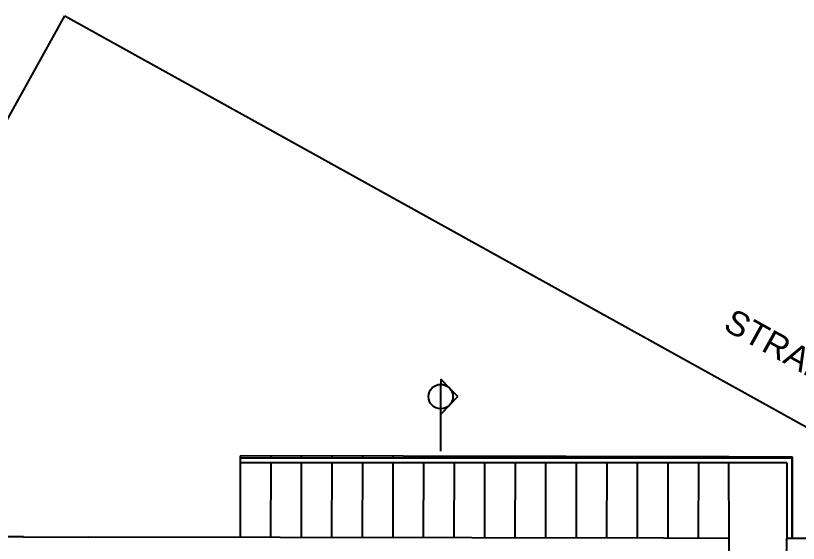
# Model space of a CAD drawing. Header units: millimetres. Extents: x 1116 to 6757, y -1736 to 5159.
# Drawn here: x 3165 to 4127, y 4511 to 5159 of the extents above; entities that cross this region are included whole.
import ezdxf

# ---------------------------------------------------------------- set-up
doc = ezdxf.new("R2010")
doc.units = ezdxf.units.MM
for name, color, linetype in [('A-FLOOR-STRS', 3, 'Continuous'), ('A-GLAZ-FULL', 4, 'Continuous'), ('A-WALL-FULL-EXTR', 1, 'Continuous'), ('QUOTE', 5, 'Continuous')]:
    doc.layers.add(name, color=color, linetype=linetype)
doc.styles.get("Standard").update_dxf_attribs({"font": 'arial.ttf'})

msp = doc.modelspace()

# ---------------------------------------------------------------- linework, layer by layer
at = {"layer": 'A-FLOOR-STRS'}
for p, q in [((3440.686, 4618.269), (3440.488, 4518.271)), ((4112.924, 4609.95), (3440.67, 4609.95)), ((3440.681, 4615.95), (4118.924, 4615.95)), ((4041.645, 4617.08), (3440.686, 4618.256)), ((3478.23, 4609.95), (3478.048, 4518.197)), ((3478.246, 4618.195), (3478.241, 4615.95)), ((3515.79, 4609.95), (3515.608, 4518.111)), ((3515.806, 4618.109), (3515.802, 4615.95)), ((3553.35, 4609.95), (3553.168, 4518.048)), ((3553.366, 4618.046), (3553.362, 4615.95)), ((3590.91, 4609.95), (3590.728, 4517.974)), ((3590.926, 4617.972), (3590.922, 4615.95)), ((3628.47, 4609.95), (3628.288, 4517.891)), ((3628.486, 4617.889), (3628.482, 4615.95)), ((3666.03, 4609.95), (3665.848, 4517.825)), ((3666.046, 4617.823), (3666.042, 4615.95)), ((3703.59, 4609.95), (3703.408, 4517.751)), ((3703.605, 4617.749), (3703.602, 4615.95)), ((3741.15, 4609.95), (3740.967, 4517.676)), ((3741.165, 4617.674), (3741.162, 4615.95)), ((3778.71, 4609.95), (3778.527, 4517.602)), ((3778.725, 4617.6), (3778.722, 4615.95)), ((3816.27, 4609.95), (3816.087, 4517.528)), ((3816.285, 4617.526), (3816.282, 4615.95)), ((3853.83, 4609.95), (3853.647, 4517.453)), ((3853.845, 4617.451), (3853.842, 4615.95)), ((3891.39, 4609.95), (3891.207, 4517.379)), ((3891.405, 4617.377), (3891.402, 4615.95)), ((3928.95, 4609.95), (3928.767, 4517.305)), ((3928.95, 4609.95), (3928.767, 4517.305)), ((3928.965, 4617.302), (3928.962, 4615.95)), ((3928.965, 4617.302), (3928.962, 4615.95)), ((3966.511, 4609.95), (3966.327, 4517.156)), ((3966.525, 4617.154), (3966.522, 4615.95)), ((4004.071, 4609.95), (4003.887, 4517.156)), ((4004.085, 4617.154), (4004.082, 4615.95)), ((4119.924, 4616.933), (4041.645, 4617.08)), ((4041.648, 4615.95), (4041.645, 4617.08)), ((4041.915, 4517.081), (4041.664, 4609.95)), ((4112.924, 4609.933), (4112.924, 4516.925)), ((4118.924, 4615.933), (4118.924, 4516.925)), ((4119.924, 4516.923), (4119.924, 4616.933))]:
    msp.add_line(p, q, dxfattribs=at)
at = {"layer": 'A-WALL-FULL-EXTR'}
for p, q in [((2870.419, 4519.4), (3225.045, 5159.161)), ((3225.045, 5159.161), (4384.612, 4516.402)), ((3174.138, 4518.798), (2837.316, 4519.465)), ((3960.938, 4517.241), (3254.138, 4518.64)), ((4041.915, 4517.081), (3960.938, 4517.241)), ((4493.362, 4516.187), (4112.924, 4516.94))]:
    msp.add_line(p, q, dxfattribs=at)
at = {"layer": 'A-WALL-FULL-EXTR', "ltscale": 0.1}
msp.add_line((3174.138, 4518.798), (3254.138, 4518.64), dxfattribs=at)
at = {"layer": 'A-WALL-FULL-EXTR', "ltscale": 0.3}
for p, q in [((4042.054, 4465.531), (4041.915, 4517.081)), ((4112.042, 4465.4), (4112.924, 4516.94))]:
    msp.add_line(p, q, dxfattribs=at)
at = {"layer": 'QUOTE'}
for p, q in [((3698.046, 4701.622), (3687.26, 4712.783)), ((3687.26, 4712.783), (3687.26, 4706.199)), ((3687.26, 4623.996), (3687.26, 4706.199)), ((3708.12, 4691.199), (3698.046, 4701.622)), ((3708.12, 4691.199), (3698.046, 4680.775)), ((3698.046, 4680.775), (3687.26, 4669.614))]:
    msp.add_line(p, q, dxfattribs=at)
msp.add_circle((3687.26, 4691.199), 15, dxfattribs=at)

# ---------------------------------------------------------------- texts
at = {"layer": 'A-GLAZ-FULL', "ltscale": 0.1, "insert": (4047.594, 4800.626), "char_height": 30, "attachment_point": 1, "rotation": 331}
msp.add_mtext_dynamic_manual_height_columns('STRADA', width=344.26246, gutter_width=12.5, heights=[0], dxfattribs=at)

doc.saveas('drawing.dxf')
